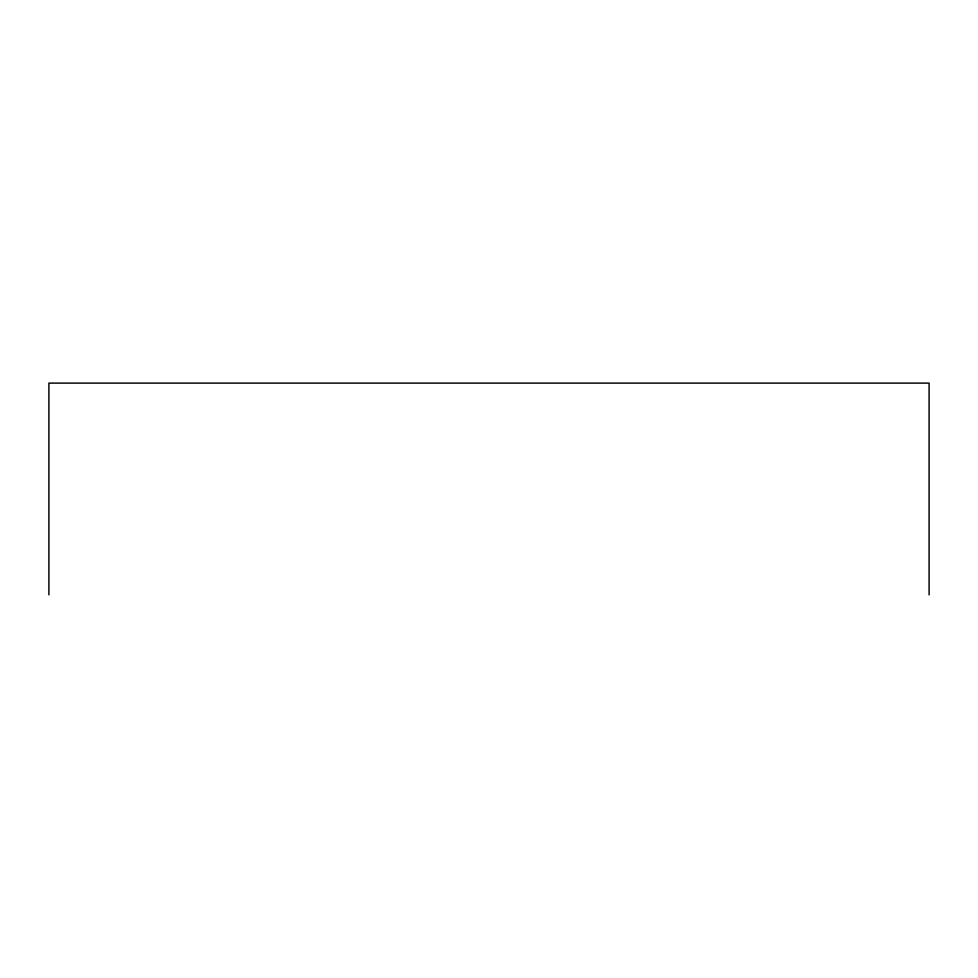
<?xml version="1.0" encoding="UTF-8"?>
<svg xmlns="http://www.w3.org/2000/svg" width="978" height="978" viewBox="0 0 978 978"><rect width="100%" height="100%" fill="white"/><g stroke="black" fill="none" stroke-linecap="round" stroke-linejoin="round"><path stroke-width="1.47" d="M929.1 594.893L929.1 383.107L48.9 383.107L48.9 594.893"/></g></svg>
